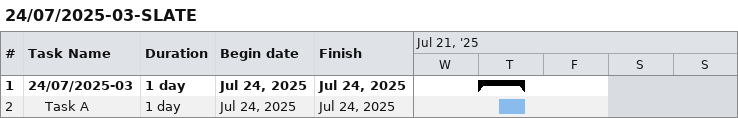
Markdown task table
24/07/2025-03-SLATE

| ID | Level | Task | Duration | Start | Finish |
|---|---|---|---|---|---|
| 1 | 1 | **24/07/2025-03** | 1d | 2025-07-24 | 2025-07-24 |
| 2 | 2 | Task A | 1d | 2025-07-24 | 2025-07-24 |
